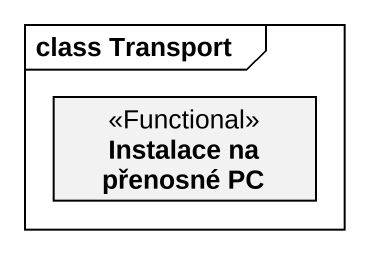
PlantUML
@startuml
mainframe class Transport
hide circle
hide empty members
class "Instalace na přenosné PC" as Instalace_na_přenosné_PC <<Functional>>
@enduml
